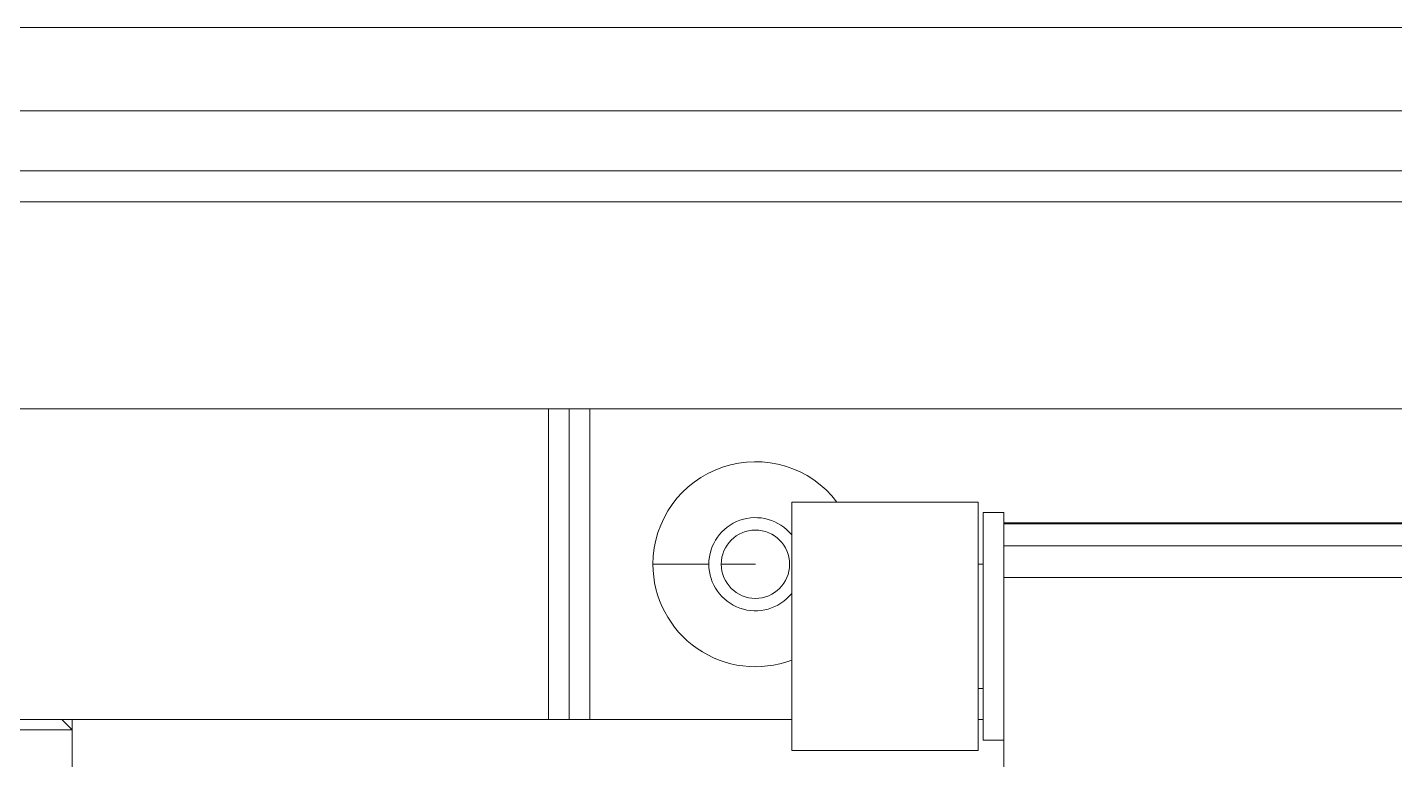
# Model space of a CAD drawing. Header units: millimetres. Extents: x 169 to 14583, y -399 to 10804.
# Drawn here: x 11681.6 to 11747.6, y 1976.5 to 2011.9 of the extents above; entities that cross this region are included whole.
import ezdxf

# ---------------------------------------------------------------- set-up
doc = ezdxf.new("R2010")
doc.units = ezdxf.units.MM
doc.header["$LTSCALE"] = 35

msp = doc.modelspace()

# ---------------------------------------------------------------- linework, layer by layer
at = {"color": 7, "linetype": 'Continuous', "lineweight": 18}
for p, q in [((11673.743, 2011.889), (11803.743, 2011.889)), ((11673.743, 2007.859), (11803.743, 2007.859)), ((11673.743, 2004.959), (11803.743, 2004.959)), ((11673.743, 2003.459), (11803.743, 2003.459)), ((11616.629, 1993.459), (11706.743, 1993.459)), ((11706.743, 1978.459), (11706.743, 1993.459)), ((11706.743, 1993.459), (11707.743, 1993.459)), ((11707.743, 1993.459), (11707.743, 1978.459)), ((11708.743, 1993.459), (11707.743, 1993.459)), ((11708.743, 1993.459), (11708.743, 1978.459)), ((11768.743, 1993.459), (11708.743, 1993.459)), ((11718.493, 1988.959), (11718.493, 1976.959)), ((11727.493, 1988.959), (11718.493, 1988.959)), ((11727.493, 1988.959), (11727.493, 1976.959)), ((11727.743, 1988.459), (11727.743, 1977.459)), ((11728.743, 1988.459), (11727.743, 1988.459)), ((11728.743, 1988.459), (11728.743, 1982.273)), ((11728.743, 1987.959), (11748.743, 1987.959)), ((11728.743, 1987.905), (11748.743, 1987.905)), ((11728.743, 1986.852), (11748.743, 1986.852)), ((11714.493, 1985.959), (11711.793, 1985.959)), ((11716.743, 1985.959), (11715.093, 1985.959)), ((11727.743, 1985.959), (11727.493, 1985.959)), ((11728.743, 1985.32), (11748.743, 1985.32)), ((11728.743, 1971.959), (11728.743, 1982.273)), ((11727.743, 1979.959), (11727.493, 1979.959)), ((11635.743, 1978.459), (11706.743, 1978.459)), ((11683.743, 1977.959), (11683.243, 1978.459)), ((11683.743, 1977.959), (11683.743, 1978.459)), ((11707.743, 1978.459), (11706.743, 1978.459)), ((11708.743, 1978.459), (11707.743, 1978.459)), ((11708.743, 1978.459), (11718.493, 1978.459)), ((11727.493, 1978.459), (11727.743, 1978.459)), ((11683.743, 1977.959), (11657.562, 1977.959)), ((11683.743, 1973.459), (11683.743, 1977.959)), ((11728.743, 1977.459), (11727.743, 1977.459)), ((11727.493, 1976.959), (11718.493, 1976.959))]:
    msp.add_line(p, q, dxfattribs=at)
msp.add_circle((11716.743, 1985.959), 1.65, dxfattribs=at)
for radius, start, end in [(4.95, 37.3052, 180), (2.25, 38.94244, 180), (4.95, 180, 290.70371), (2.25, 180, 321.05756)]:
    msp.add_arc((11716.743, 1985.959), radius, start, end, dxfattribs=at)

doc.saveas('drawing.dxf')
